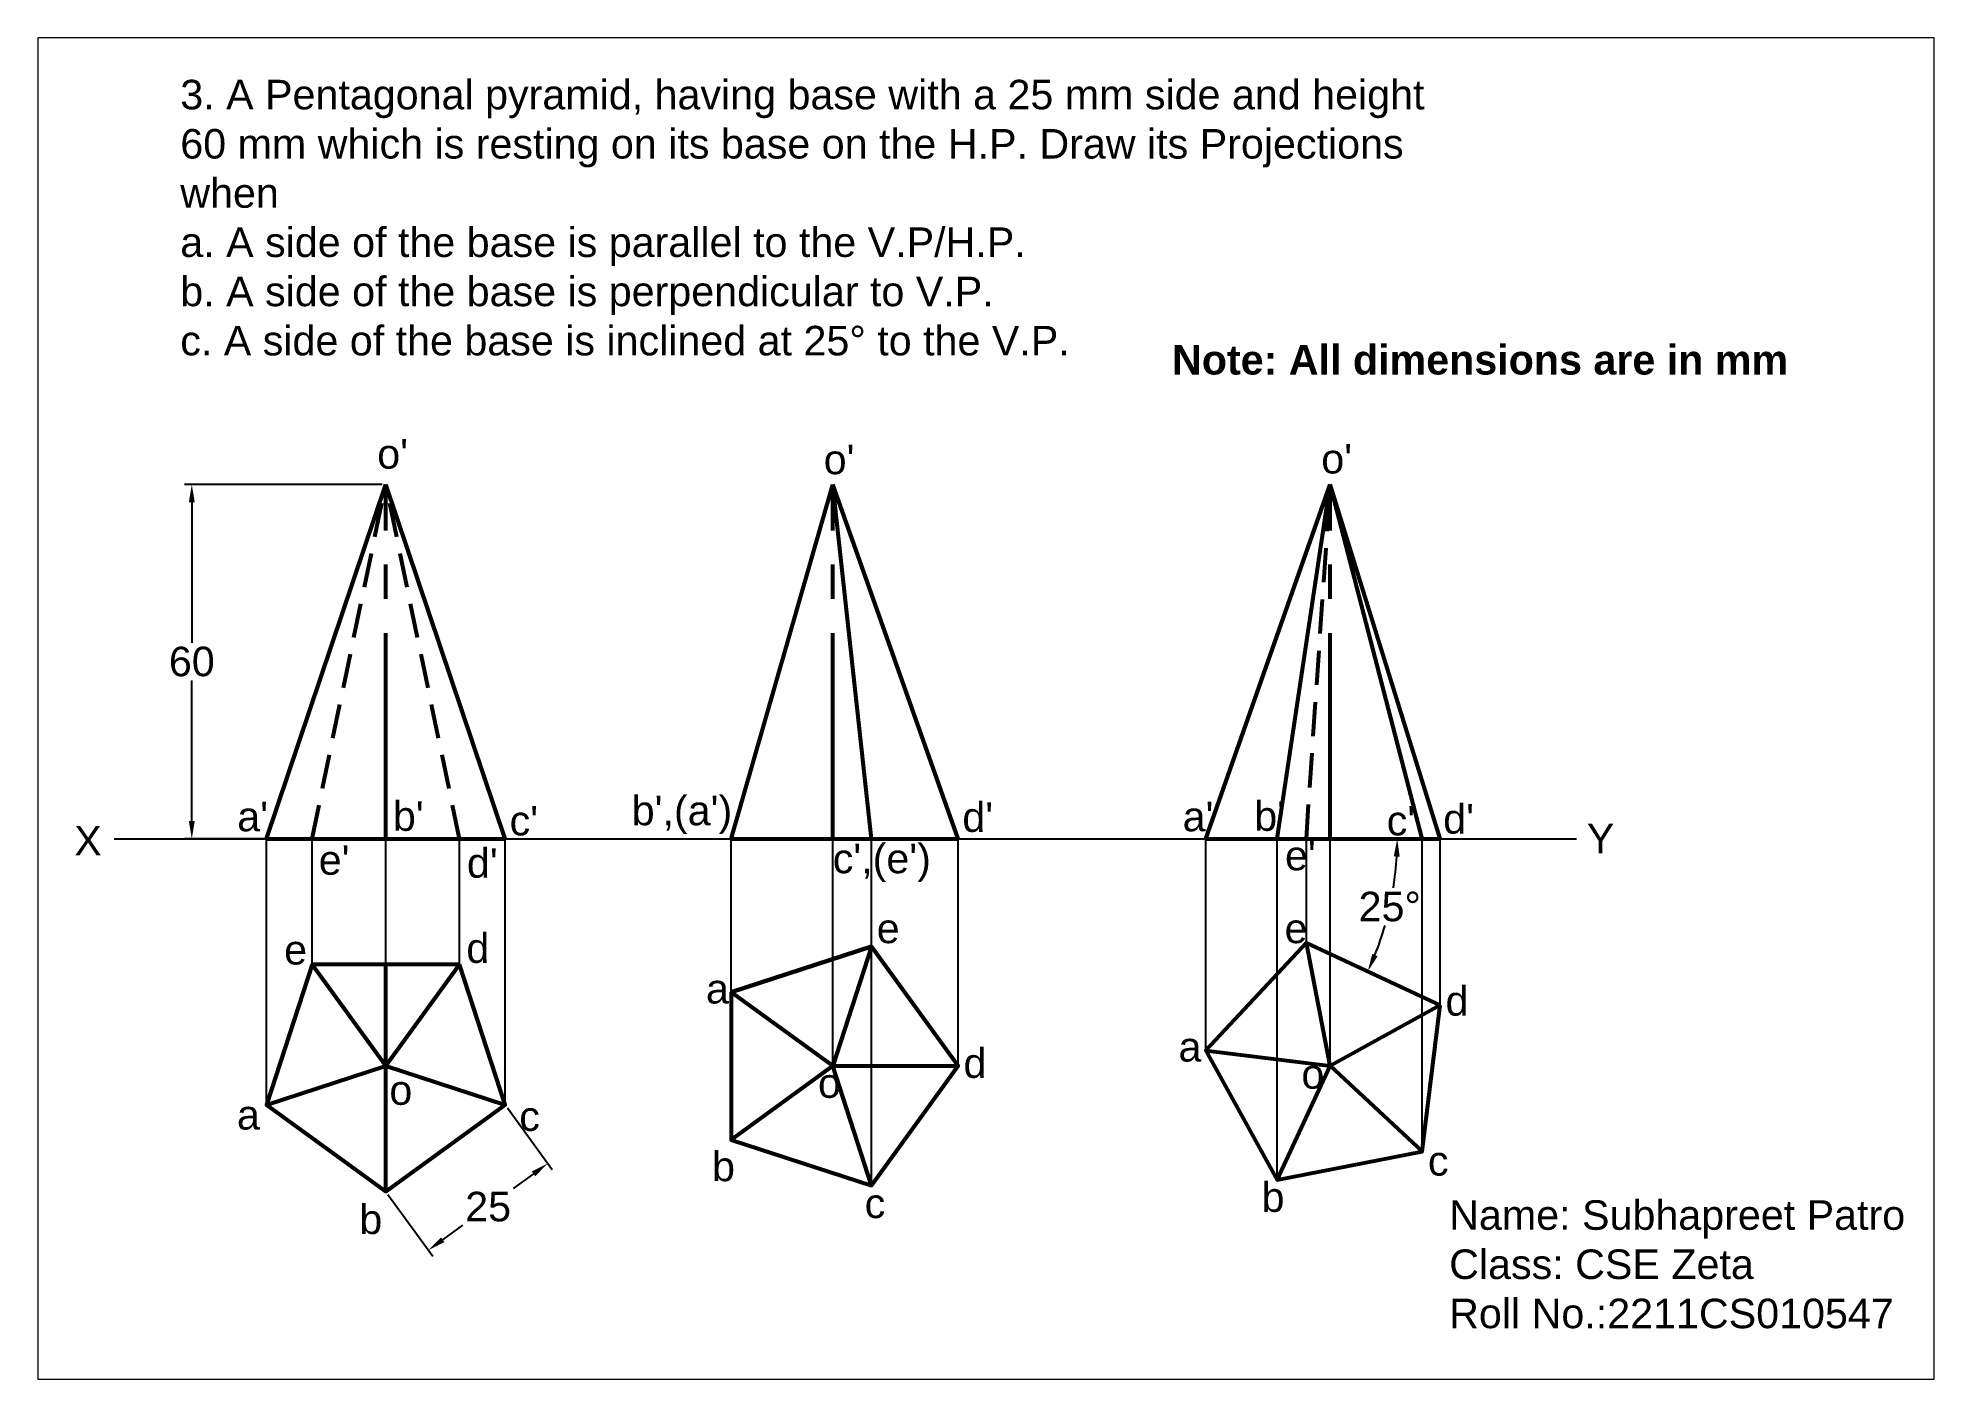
# Paper-space layout 'Layout3' of a CAD drawing. Header units: millimetres. Extents: x 30 to 267, y 21 to 189.
# The model-space entities are those that its viewports show. They can reach past a viewport. Long polylines and large blocks are cut down to what shows.
import ezdxf

# ---------------------------------------------------------------- set-up
doc = ezdxf.new("R2010")
doc.units = ezdxf.units.MM
doc.header["$PDMODE"] = 35
doc.header["$PDSIZE"] = 5
doc.linetypes.add('CENTER2', pattern=[28.575, 19.05, -3.175, 3.175, -3.175])
doc.linetypes.add('HIDDEN2', pattern=[4.7625, 3.175, -1.5875])
doc.styles.get("Standard").update_dxf_attribs({"font": 'arial.ttf'})
doc.dimstyles.new('ISO-25', dxfattribs={"dimtxt": 5, "dimasz": 3, "dimexe": 1.25, "dimexo": 0.625, "dimtad": 1, "dimtih": 1, "dimtoh": 1, "dimdec": 0, "dimtxsty": 'Standard', "dimcen": 2.5, "dimadec": 0, "dimazin": 0, "dimtfac": 1, "dimtdec": 0, "dimtmove": 0, "dimatfit": 3, "dimfxl": 1, "dimarcsym": 0})

# ---------------------------------------------------------------- blocks, each defined once
blk = doc.blocks.new('*D8')
at = {"color": 0, "lineweight": -2, "transparency": 16777216}
for start, end in [(350.9884, 356.7648), (338.2352, 343.9638)]:
    blk.add_arc((954.79, 63.06), 53.14, start, end, dxfattribs=at)
at = {"color": 0, "transparency": 16777216}
for points in [[(1007.34, 60.08), (1008.34, 60.05), (1007.93, 63.06)], [(1004.6, 43.16), (1003.68, 43.56), (1002.95, 40.61)]]:
    blk.add_solid(points, dxfattribs=at)
at = {"layer": 'Defpoints', "color": 0, "transparency": 16777216}
for p in [(790.54, 63.06), (1038.31, 63.06), (992.53, 45.46), (1005.69, 47.82), (1015.19, 34.9)]:
    blk.add_point(p, dxfattribs=at)
at = {"color": 0, "transparency": 16777216, "insert": (1006.67, 51.56), "char_height": 5, "attachment_point": 5}
blk.add_mtext('25°', dxfattribs=at)
blk = doc.blocks.new('*D9')
at = {"color": 0, "lineweight": -2, "transparency": 16777216}
for p, q in [((857.15, 17.51), (864.74, 7.06)), ((861.57, 6.31), (858.16, 3.83)), ((836.92, 2.82), (844.51, -7.63)), ((846.2, -4.86), (849.62, -2.37))]:
    blk.add_line(p, q, dxfattribs=at)
at = {"color": 0, "transparency": 16777216}
for points in [[(861.28, 6.72), (861.87, 5.91), (864, 8.07)], [(845.91, -4.45), (846.5, -5.26), (843.78, -6.62)]]:
    blk.add_solid(points, dxfattribs=at)
at = {"layer": 'Defpoints', "color": 0, "transparency": 16777216}
for p in [(856.78, 18.02), (864, 8.07), (836.55, 3.32)]:
    blk.add_point(p, dxfattribs=at)
at = {"color": 0, "transparency": 16777216, "insert": (853.89, 0.73), "char_height": 5, "attachment_point": 5}
blk.add_mtext('25', dxfattribs=at)
blk = doc.blocks.new('*D10')
at = {"color": 0, "lineweight": -2, "transparency": 16777216}
for p, q in [((835.93, 123.06), (802.43, 123.06)), ((803.68, 120.06), (803.68, 96.24)), ((803.68, 66.06), (803.68, 89.88)), ((835.93, 63.06), (802.43, 63.06))]:
    blk.add_line(p, q, dxfattribs=at)
at = {"color": 0, "transparency": 16777216}
for points in [[(803.18, 120.06), (804.18, 120.06), (803.68, 123.06)], [(803.18, 66.06), (804.18, 66.06), (803.68, 63.06)]]:
    blk.add_solid(points, dxfattribs=at)
at = {"layer": 'Defpoints', "color": 0, "transparency": 16777216}
for p in [(836.55, 123.06), (803.68, 63.06), (836.55, 63.06)]:
    blk.add_point(p, dxfattribs=at)
at = {"color": 0, "transparency": 16777216, "insert": (803.68, 93.06), "char_height": 5, "attachment_point": 5}
blk.add_mtext('60', dxfattribs=at)

msp = doc.modelspace()

# ---------------------------------------------------------------- linework, layer by layer
at = {"lineweight": 53}
for p, q in [((816.33, 63.06), (836.55, 123.06)), ((856.78, 63.06), (836.55, 123.06)), ((895.07, 63.06), (912.28, 123.06)), ((933.55, 63.06), (912.28, 123.06)), ((918.85, 63.06), (912.28, 123.06)), ((975.48, 63.06), (996.59, 123.06)), ((987.6, 63.06), (996.59, 123.06)), ((1015.19, 63.06), (996.59, 123.06)), ((1012.14, 63.06), (996.59, 123.06)), ((816.33, 63.06), (856.78, 63.06)), ((895.07, 63.06), (933.55, 63.06)), ((975.48, 63.06), (1015.19, 63.06)), ((836.55, 24.59), (836.55, 41.79)), ((836.55, 3.32), (836.55, 24.59))]:
    msp.add_line(p, q, dxfattribs=at)
at = {"linetype": 'HIDDEN2', "lineweight": 53}
for p, q in [((824.05, 63.06), (836.55, 123.06)), ((849.05, 63.06), (836.55, 123.06)), ((992.53, 63.06), (996.59, 123.06))]:
    msp.add_line(p, q, dxfattribs=at)
at = {"linetype": 'CENTER2', "lineweight": 53}
for p, q in [((836.55, 63.06), (836.55, 123.06)), ((912.28, 63.06), (912.28, 123.06)), ((996.59, 63.06), (996.59, 123.06)), ((996.59, 24.59), (992.53, 45.46)), ((836.55, 24.59), (824.05, 41.79)), ((836.55, 24.59), (849.05, 41.79)), ((895.07, 37.09), (918.85, 44.81)), ((918.85, 44.81), (912.28, 24.59)), ((912.28, 24.59), (895.07, 37.09)), ((1015.19, 34.9), (996.59, 24.59)), ((975.48, 27.18), (996.59, 24.59)), ((816.33, 18.02), (836.55, 24.59)), ((836.55, 24.59), (856.78, 18.02)), ((912.28, 24.59), (895.07, 12.09)), ((912.28, 24.59), (933.55, 24.59)), ((918.85, 4.36), (912.28, 24.59)), ((996.59, 24.59), (987.6, 5.31)), ((996.59, 24.59), (1012.14, 10.08))]:
    msp.add_line(p, q, dxfattribs=at)
for p, q in [((790.54, 63.06), (1038.31, 63.06)), ((816.33, 18.02), (816.33, 63.06)), ((824.05, 41.79), (824.05, 63.06)), ((836.55, 3.32), (836.55, 63.06)), ((849.05, 41.79), (849.05, 63.06)), ((856.78, 18.02), (856.78, 63.06)), ((895.07, 37.09), (895.07, 63.06)), ((912.28, 24.59), (912.28, 63.06)), ((918.85, 4.36), (918.85, 63.06)), ((933.55, 24.59), (933.55, 63.06)), ((975.48, 27.18), (975.48, 63.06)), ((987.6, 5.31), (987.6, 63.06)), ((992.53, 45.46), (992.53, 63.06)), ((996.59, 24.59), (996.59, 63.06)), ((1012.14, 10.08), (1012.14, 63.06)), ((1015.19, 34.9), (1015.19, 63.06))]:
    msp.add_line(p, q)
at = {"linetype": 'CENTER2'}
for p, q in [((895.07, 12.09), (912.28, 24.59)), ((933.55, 24.59), (918.85, 4.36)), ((895.07, 12.09), (918.85, 4.36))]:
    msp.add_line(p, q, dxfattribs=at)
at = {"lineweight": 53}
for points in [[(1015.19, 34.9), (992.53, 45.46), (975.48, 27.18), (987.6, 5.31), (1012.14, 10.08)], [(849.05, 41.79), (824.05, 41.79), (816.33, 18.02), (836.55, 3.32), (856.78, 18.02)], [(895.07, 37.09), (895.07, 12.09), (918.85, 4.36), (933.55, 24.59), (918.85, 44.81)]]:
    msp.add_lwpolyline(points, close=True, dxfattribs=at)

# ---------------------------------------------------------------- texts
at = {"char_height": 5, "attachment_point": 1}
for s, width, insert in [('3. A Pentagonal pyramid, having base with a 25 mm side and height \\P60 mm which is resting on its base on the H.P. Draw its Projections \\Pwhen \\Pa. A side of the base is parallel to the V.P/H.P. \\Pb. A side of the base is perpendicular to V.P. \\Pc. A side of the base is inclined at 25° to the V.P.', 270.3266, (801.73, 191.62)), ('{\\fArial|b1|i0|c0|p34;Note: All dimensions are in mm}', 154.6188, (969.77, 146.7)), ('X', 4.7435, (783.76, 65.23)), ('Y', 11.0027, (1040.05, 65.62)), ('Name: Subhapreet Patro\\PClass: CSE Zeta\\PRoll No.:2211CS010547', 77.1317, (1016.73, 1.83))]:
    msp.add_mtext_dynamic_manual_height_columns(s, width=width, gutter_width=25, heights=[0], dxfattribs=dict(at, insert=insert))
at = {"linetype": 'HIDDEN2', "char_height": 5, "attachment_point": 1}
for s, width, insert in [("o'", 8.1324, (835.1, 130.76)), ("o'", 8.1324, (910.75, 129.82)), ("o'", 8.1324, (995.06, 129.94)), ("a'", 4.0052, (811.38, 69.33)), ("b'", 5.9033, (837.75, 69.41)), ("c'", 6.2861, (857.53, 68.63)), ("b',(a')", 12.5953, (878.22, 70.35)), ("d'", 31.3524, (934.24, 69.23)), ("a'", 4.0052, (971.57, 69.33)), ("b'", 5.9033, (983.7, 69.41)), ("c'", 6.2861, (1006.15, 68.63)), ("d'", 5.1516, (1015.72, 68.94)), ("e'", 4.4628, (825.19, 61.97)), ("d'", 5.1516, (850.3, 61.47)), ("c',(e')", 4.4628, (912.28, 62.22)), ("e'", 4.4628, (988.91, 62.72)), ('e', 4.535, (919.74, 50.38)), ('e', 4.535, (988.84, 50.38)), ('e', 4.535, (819.33, 46.76)), ('d', 4.3489, (850.2, 47.04)), ('   a', 9.8271, (884.98, 40.16)), ('d', 4.3489, (1016.12, 38.11)), ('   a', 9.8271, (965.05, 30.33)), ('d', 4.3489, (934.44, 27.56)), ('o', 5.0673, (909.78, 24.18)), ('o', 5.0673, (991.7, 25.73)), ('o', 5.0673, (837.16, 23)), ('   a', 9.8271, (805.51, 18.81)), ('c', 8.6651, (859.17, 18.57)), ('b', 16.9726, (891.83, 10.07)), ('c', 8.6651, (1013.13, 11.01)), ('b', 16.9726, (984.94, 4.87)), ('b', 16.9726, (832.07, 1.12)), ('c', 8.6651, (917.69, 3.81))]:
    msp.add_mtext_dynamic_manual_height_columns(s, width=width, gutter_width=25, heights=[0], dxfattribs=dict(at, insert=insert))

# ---------------------------------------------------------------- dimensions: what is measured, and where the dimension line sits
for p1, p2, distance, picture, middle in [((836.55, 123.06), (836.55, 63.06), -32.87, '*D10', (803.68, 93.06)), ((836.55, 3.32), (856.78, 18.02), -12.29, '*D9', (853.89, 0.73))]:
    dim = msp.add_aligned_dim(p1=p1, p2=p2, distance=distance, dimstyle='ISO-25')
    dim.commit()
    dim.dimension.update_dxf_attribs({"geometry": picture, "text_midpoint": middle})
dim = msp.add_angular_dim_2l(base=(1005.69, 47.82), line1=((790.54, 63.06), (1038.31, 63.06)), line2=((1015.19, 34.9), (992.53, 45.46)), dimstyle='ISO-25')
dim.commit()
dim.dimension.update_dxf_attribs({"geometry": '*D8', "text_midpoint": (1006.67, 51.56)})

psp = doc.layouts.new('Layout3')

# ---------------------------------------------------------------- viewports
at = {"layer": '0'}
psp.add_viewport(center=(148.5, 105), size=(237.6, 168), view_center_point=(938.25, 85.13), view_height=227.1716, dxfattribs=at)

doc.saveas('drawing.dxf')
